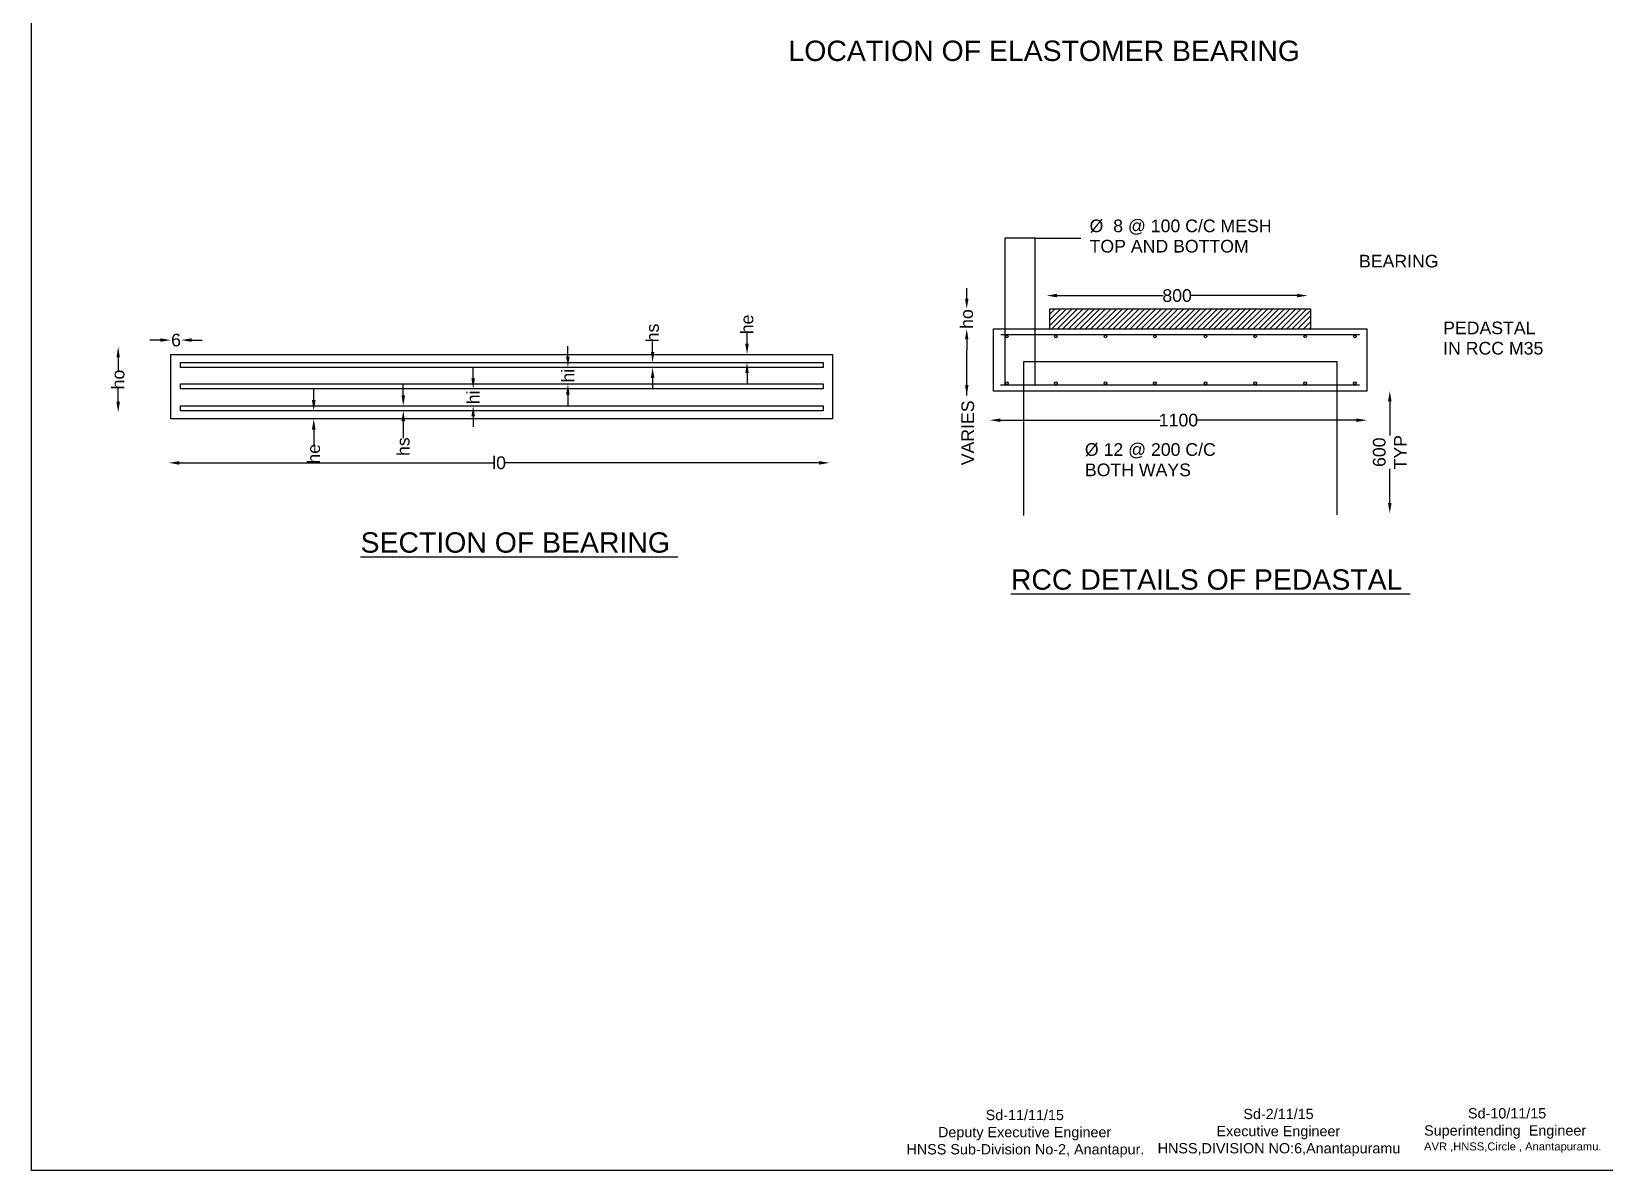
# Model space of a CAD drawing. Header units: millimetres. Extents: x 5124 to 3979742, y 2311 to 12006648.
# Drawn here: x 3945528 to 3960446, y 11984959 to 11995761 of the extents above; entities that cross this region are included whole.
import ezdxf

# ---------------------------------------------------------------- set-up
doc = ezdxf.new("R2010")
doc.units = ezdxf.units.MM
doc.header["$MEASUREMENT"] = 0
doc.layers.add('DRAWING', color=7, linetype='Continuous')
doc.layers.add('TEXT', color=7, linetype='Continuous')
doc.styles.get("Standard").update_dxf_attribs({"font": 'arial.ttf', "height": 120})
doc.dimstyles.get("Standard").update_dxf_attribs({"dimtxt": 120, "dimasz": 100, "dimexe": 0.18, "dimexo": 0.0625, "dimgap": 0.09, "dimtad": 0, "dimdec": 0, "dimzin": 0, "dimdsep": 46, "dimtxsty": 'Standard', "dimcen": 0.09, "dimse1": 1, "dimse2": 1, "dimadec": 0, "dimazin": 0, "dimtfac": 1, "dimtdec": 0, "dimtofl": 0, "dimtmove": 0, "dimatfit": 3, "dimfxl": 0, "dimtolj": 1, "dimtzin": 0, "dimarcsym": 0})

# ---------------------------------------------------------------- blocks, each defined once
blk = doc.blocks.new('*D65')
at = {"layer": 'Defpoints', "color": 0, "transparency": 16777216}
for p in [(3948205, 11992165), (3948205, 11992165), (3948205, 11992086)]:
    blk.add_point(p, dxfattribs=at)
at = {"layer": 'TEXT', "color": 0, "lineweight": -2, "transparency": 16777216}
for p, q in [((3948205, 11992265), (3948205, 11992365)), ((3948205, 11991986), (3948205, 11991840))]:
    blk.add_line(p, q, dxfattribs=at)
at = {"layer": 'TEXT', "color": 0, "transparency": 16777216}
for points in [[(3948188, 11992265), (3948222, 11992265), (3948205, 11992165)], [(3948188, 11991986), (3948222, 11991986), (3948205, 11992086)]]:
    blk.add_solid(points, dxfattribs=at)
at = {"layer": 'TEXT', "color": 0, "transparency": 16777216, "insert": (3948205, 11991756), "char_height": 120, "attachment_point": 5, "rotation": 90}
blk.add_mtext('\\A1;he ', dxfattribs=at)
blk = doc.blocks.new('*D66')
at = {"layer": 'Defpoints', "color": 0, "transparency": 16777216}
for p in [(3949054, 11992211), (3949054, 11992211), (3949054, 11992165)]:
    blk.add_point(p, dxfattribs=at)
at = {"layer": 'TEXT', "color": 0, "lineweight": -2, "transparency": 16777216}
for p, q in [((3949054, 11992311), (3949054, 11992411)), ((3949054, 11992065), (3949054, 11991904))]:
    blk.add_line(p, q, dxfattribs=at)
at = {"layer": 'TEXT', "color": 0, "transparency": 16777216}
for points in [[(3949037, 11992311), (3949071, 11992311), (3949054, 11992211)], [(3949037, 11992065), (3949071, 11992065), (3949054, 11992165)]]:
    blk.add_solid(points, dxfattribs=at)
at = {"layer": 'TEXT', "color": 0, "transparency": 16777216, "insert": (3949054, 11991824), "char_height": 120, "attachment_point": 5, "rotation": 90}
blk.add_mtext('\\A1;hs', dxfattribs=at)
blk = doc.blocks.new('*D67')
at = {"layer": 'Defpoints', "color": 0, "transparency": 16777216}
for p in [(3949717, 11992372), (3949717, 11992372), (3949717, 11992211)]:
    blk.add_point(p, dxfattribs=at)
at = {"layer": 'TEXT', "color": 0, "lineweight": -2, "transparency": 16777216}
for p, q in [((3949717, 11992472), (3949717, 11992572)), ((3949717, 11992111), (3949717, 11992011))]:
    blk.add_line(p, q, dxfattribs=at)
at = {"layer": 'TEXT', "color": 0, "transparency": 16777216}
for points in [[(3949700, 11992472), (3949734, 11992472), (3949717, 11992372)], [(3949700, 11992111), (3949734, 11992111), (3949717, 11992211)]]:
    blk.add_solid(points, dxfattribs=at)
at = {"layer": 'TEXT', "color": 0, "transparency": 16777216, "insert": (3949717, 11992291), "char_height": 120, "attachment_point": 5, "rotation": 90}
blk.add_mtext('\\A1;hi', dxfattribs=at)
blk = doc.blocks.new('*D68')
at = {"layer": 'Defpoints', "color": 0, "transparency": 16777216}
for p in [(3950615, 11992576), (3950615, 11992576), (3950615, 11992418)]:
    blk.add_point(p, dxfattribs=at)
at = {"layer": 'TEXT', "color": 0, "lineweight": -2, "transparency": 16777216}
for p, q in [((3950615, 11992676), (3950615, 11992776)), ((3950615, 11992318), (3950615, 11992218))]:
    blk.add_line(p, q, dxfattribs=at)
at = {"layer": 'TEXT', "color": 0, "transparency": 16777216}
for points in [[(3950598, 11992676), (3950631, 11992676), (3950615, 11992576)], [(3950598, 11992318), (3950631, 11992318), (3950615, 11992418)]]:
    blk.add_solid(points, dxfattribs=at)
at = {"layer": 'TEXT', "color": 0, "transparency": 16777216, "insert": (3950615, 11992497), "char_height": 120, "attachment_point": 5, "rotation": 90}
blk.add_mtext('\\A1;hi ', dxfattribs=at)
blk = doc.blocks.new('*D69')
at = {"layer": 'Defpoints', "color": 0, "transparency": 16777216}
for p in [(3951418, 11992622), (3951418, 11992622), (3951418, 11992576)]:
    blk.add_point(p, dxfattribs=at)
at = {"layer": 'TEXT', "color": 0, "lineweight": -2, "transparency": 16777216}
for p, q in [((3951418, 11992722), (3951418, 11992822)), ((3951418, 11992476), (3951418, 11992376))]:
    blk.add_line(p, q, dxfattribs=at)
at = {"layer": 'TEXT', "color": 0, "transparency": 16777216}
for points in [[(3951402, 11992722), (3951435, 11992722), (3951418, 11992622)], [(3951402, 11992476), (3951435, 11992476), (3951418, 11992576)]]:
    blk.add_solid(points, dxfattribs=at)
at = {"layer": 'TEXT', "color": 0, "transparency": 16777216, "insert": (3951418, 11992902), "char_height": 120, "attachment_point": 5, "rotation": 90}
blk.add_mtext('\\A1;hs ', dxfattribs=at)
blk = doc.blocks.new('*D70')
at = {"layer": 'Defpoints', "color": 0, "transparency": 16777216}
for p in [(3952314, 11992699), (3952314, 11992699), (3952314, 11992622)]:
    blk.add_point(p, dxfattribs=at)
at = {"layer": 'TEXT', "color": 0, "lineweight": -2, "transparency": 16777216}
for p, q in [((3952314, 11992799), (3952314, 11992899)), ((3952314, 11992522), (3952314, 11992422))]:
    blk.add_line(p, q, dxfattribs=at)
at = {"layer": 'TEXT', "color": 0, "transparency": 16777216}
for points in [[(3952297, 11992799), (3952330, 11992799), (3952314, 11992699)], [(3952297, 11992522), (3952330, 11992522), (3952314, 11992622)]]:
    blk.add_solid(points, dxfattribs=at)
at = {"layer": 'TEXT', "color": 0, "transparency": 16777216, "insert": (3952314, 11992983), "char_height": 120, "attachment_point": 5, "rotation": 90}
blk.add_mtext('\\A1;he', dxfattribs=at)
blk = doc.blocks.new('*D71')
at = {"layer": 'Defpoints', "color": 0, "transparency": 16777216}
for p in [(3946334, 11992770), (3946350, 11992770), (3946334, 11992149)]:
    blk.add_point(p, dxfattribs=at)
at = {"layer": 'TEXT', "color": 0, "lineweight": -2, "transparency": 16777216}
for p, q in [((3946350, 11992670), (3946350, 11992544)), ((3946350, 11992249), (3946350, 11992375))]:
    blk.add_line(p, q, dxfattribs=at)
at = {"layer": 'TEXT', "color": 0, "transparency": 16777216}
for points in [[(3946334, 11992670), (3946367, 11992670), (3946350, 11992770)], [(3946334, 11992249), (3946367, 11992249), (3946350, 11992149)]]:
    blk.add_solid(points, dxfattribs=at)
at = {"layer": 'TEXT', "color": 0, "transparency": 16777216, "insert": (3946350, 11992460), "char_height": 120, "attachment_point": 5, "rotation": 90}
blk.add_mtext('\\A1;ho', dxfattribs=at)
blk = doc.blocks.new('*D72')
at = {"layer": 'Defpoints', "color": 0, "transparency": 16777216}
for p in [(3946948, 11992834), (3946850, 11992699), (3946948, 11992699)]:
    blk.add_point(p, dxfattribs=at)
at = {"layer": 'TEXT', "color": 0, "lineweight": -2, "transparency": 16777216}
for p, q in [((3946750, 11992834), (3946650, 11992834)), ((3947048, 11992834), (3947148, 11992834))]:
    blk.add_line(p, q, dxfattribs=at)
at = {"layer": 'TEXT', "color": 0, "transparency": 16777216}
for points in [[(3946750, 11992851), (3946750, 11992818), (3946850, 11992834)], [(3947048, 11992851), (3947048, 11992818), (3946948, 11992834)]]:
    blk.add_solid(points, dxfattribs=at)
at = {"layer": 'TEXT', "color": 0, "transparency": 16777216, "insert": (3946899, 11992834), "char_height": 120, "attachment_point": 5}
blk.add_mtext('\\A1;6', dxfattribs=at)
blk = doc.blocks.new('*D73')
at = {"layer": 'Defpoints', "color": 0, "transparency": 16777216}
for p in [(3946831, 11991620), (3953095, 11991670), (3953095, 11991620)]:
    blk.add_point(p, dxfattribs=at)
at = {"layer": 'TEXT', "color": 0, "lineweight": -2, "transparency": 16777216}
for p, q in [((3946931, 11991670), (3949907, 11991670)), ((3952995, 11991670), (3950019, 11991670))]:
    blk.add_line(p, q, dxfattribs=at)
at = {"layer": 'TEXT', "color": 0, "transparency": 16777216}
for points in [[(3946931, 11991687), (3946931, 11991653), (3946831, 11991670)], [(3952995, 11991687), (3952995, 11991653), (3953095, 11991670)]]:
    blk.add_solid(points, dxfattribs=at)
at = {"layer": 'TEXT', "color": 0, "transparency": 16777216, "insert": (3949963, 11991670), "char_height": 120, "attachment_point": 5}
blk.add_mtext('\\A1;l0', dxfattribs=at)
blk = doc.blocks.new('*D74')
at = {"layer": 'Defpoints', "color": 0, "transparency": 16777216}
for p in [(3954397, 11993128), (3955181, 11993128), (3955181, 11992940)]:
    blk.add_point(p, dxfattribs=at)
at = {"layer": 'TEXT', "color": 0, "lineweight": -2, "transparency": 16777216}
for p, q in [((3954397, 11993228), (3954397, 11993328)), ((3954397, 11992840), (3954397, 11992740))]:
    blk.add_line(p, q, dxfattribs=at)
at = {"layer": 'TEXT', "color": 0, "transparency": 16777216}
for points in [[(3954381, 11993228), (3954414, 11993228), (3954397, 11993128)], [(3954381, 11992840), (3954414, 11992840), (3954397, 11992940)]]:
    blk.add_solid(points, dxfattribs=at)
at = {"layer": 'TEXT', "color": 0, "transparency": 16777216, "insert": (3954397, 11993034), "char_height": 120, "attachment_point": 5, "rotation": 90}
blk.add_mtext('\\A1;ho', dxfattribs=at)
blk = doc.blocks.new('*D75')
at = {"layer": 'Defpoints', "color": 0, "transparency": 16777216}
for p in [(3955154, 11993252), (3957630, 11993256), (3957630, 11993252)]:
    blk.add_point(p, dxfattribs=at)
at = {"layer": 'TEXT', "color": 0, "lineweight": -2, "transparency": 16777216}
for p, q in [((3955254, 11993256), (3956259, 11993256)), ((3957530, 11993256), (3956524, 11993256))]:
    blk.add_line(p, q, dxfattribs=at)
at = {"layer": 'TEXT', "color": 0, "transparency": 16777216}
for points in [[(3955254, 11993273), (3955254, 11993240), (3955154, 11993256)], [(3957530, 11993273), (3957530, 11993240), (3957630, 11993256)]]:
    blk.add_solid(points, dxfattribs=at)
at = {"layer": 'TEXT', "color": 0, "transparency": 16777216, "insert": (3956392, 11993256), "char_height": 120, "attachment_point": 5}
blk.add_mtext('\\A1;800', dxfattribs=at)
blk = doc.blocks.new('*D76')
at = {"layer": 'Defpoints', "color": 0, "transparency": 16777216}
for p in [(3954616, 11992071), (3958193, 11992075), (3958193, 11992071)]:
    blk.add_point(p, dxfattribs=at)
at = {"layer": 'TEXT', "color": 0, "lineweight": -2, "transparency": 16777216}
for p, q in [((3954716, 11992075), (3956231, 11992075)), ((3958093, 11992075), (3956578, 11992075))]:
    blk.add_line(p, q, dxfattribs=at)
at = {"layer": 'TEXT', "color": 0, "transparency": 16777216}
for points in [[(3954716, 11992091), (3954716, 11992058), (3954616, 11992075)], [(3958093, 11992091), (3958093, 11992058), (3958193, 11992075)]]:
    blk.add_solid(points, dxfattribs=at)
at = {"layer": 'TEXT', "color": 0, "transparency": 16777216, "insert": (3956405, 11992075), "char_height": 120, "attachment_point": 5}
blk.add_mtext('\\A1;1100', dxfattribs=at)
blk = doc.blocks.new('*D77')
at = {"layer": 'Defpoints', "color": 0, "transparency": 16777216}
for p in [(3958201, 11992352), (3958201, 11991191), (3958409, 11991191)]:
    blk.add_point(p, dxfattribs=at)
at = {"layer": 'TEXT', "color": 0, "lineweight": -2, "transparency": 16777216}
for p, q in [((3958409, 11992252), (3958409, 11991929)), ((3958409, 11991291), (3958409, 11991614))]:
    blk.add_line(p, q, dxfattribs=at)
at = {"layer": 'TEXT', "color": 0, "transparency": 16777216}
for points in [[(3958392, 11992252), (3958426, 11992252), (3958409, 11992352)], [(3958392, 11991291), (3958426, 11991291), (3958409, 11991191)]]:
    blk.add_solid(points, dxfattribs=at)
at = {"layer": 'TEXT', "color": 0, "transparency": 16777216, "insert": (3958409, 11991771), "char_height": 120, "attachment_point": 5, "rotation": 90}
blk.add_mtext('\\A1;600 \\PTYP', dxfattribs=at)

msp = doc.modelspace()

# ---------------------------------------------------------------- hatches: boundary and pattern name
at = {"layer": 'DRAWING'}
h = msp.add_hatch(dxfattribs=at)
h.set_pattern_fill('ANSI31', color=256, scale=300, style=0)
h.paths.add_polyline_path([(3955181.4, 11992939.7), (3957661.3, 11992939.7), (3957661.3, 11993128.2), (3955181.4, 11993128.2)])

# ---------------------------------------------------------------- linework, layer by layer
for points in [[(3955045.6, 11993800.1), (3954759.3, 11993800.1), (3954759.3, 11992405.9)], [(3955045.6, 11992405.9), (3955045.6, 11993800.1), (3955480, 11993800.1)], [(3954721.5, 11992888.7), (3958121.3, 11992888.7)], [(3954938.5, 11991172), (3954938.5, 11992630), (3957908, 11992630), (3957908, 11991177.1)], [(3958120.3, 11992405.9), (3954716.1, 11992405.9)]]:
    msp.add_lwpolyline(points, dxfattribs=at)
for points in [[(3955181.4, 11992939.7), (3957661.3, 11992939.7), (3957661.3, 11993128.2), (3955181.4, 11993128.2)], [(3954650.9, 11992939.7), (3958191.7, 11992939.7), (3958191.7, 11992349.3), (3954650.9, 11992349.3)], [(3946850.3, 11992699.1), (3953123.9, 11992699.1), (3953123.9, 11992086.3), (3946850.3, 11992086.3)], [(3946942.1, 11992622.3), (3953035, 11992622.3), (3953035, 11992575.9), (3946942.1, 11992575.9)], [(3946942.1, 11992418.1), (3953035, 11992418.1), (3953035, 11992371.6), (3946942.1, 11992371.6)], [(3946942.1, 11992211), (3953035, 11992211), (3953035, 11992164.6), (3946942.1, 11992164.6)]]:
    msp.add_lwpolyline(points, close=True, dxfattribs=at)
for centre in [(3954777.5, 11992869.8), (3955242.5, 11992869.8), (3955712.3, 11992869.8), (3956181.3, 11992869.8), (3956661.4, 11992869.8), (3957132.2, 11992869.8), (3957607.5, 11992869.8), (3958076.7, 11992869.8), (3954777.5, 11992426.4), (3955242.5, 11992426.4), (3955712.3, 11992426.4), (3956181.3, 11992426.4), (3956661.4, 11992426.4), (3957132.2, 11992426.4), (3957607.5, 11992426.4), (3958076.7, 11992426.4)]:
    msp.add_circle(centre, 12.9, dxfattribs=at)
at = {"layer": 'TEXT'}
msp.add_lwpolyline([(3945528, 12006647.8), (3979613.4, 12006647.8), (3979613.4, 11984959.2), (3945528, 11984959.2)], close=True, dxfattribs=at)

# ---------------------------------------------------------------- texts
for s, height, p in [('LOCATION OF ELASTOMER BEARING ', 192.867, (3952706.8, 11995481.2)), ('Ø  8 @ 100 C/C MESH ', 120, (3955562.5, 11993857.7)), ('TOP AND BOTTOM ', 120, (3955562.5, 11993664.9)), ('BEARING ', 120, (3958117.3, 11993523)), ('PEDASTAL ', 120, (3958915.1, 11992890)), ('IN RCC M35', 120, (3958915.1, 11992697.2)), ('Ø 12 @ 200 C/C ', 120, (3955517.7, 11991736.5)), ('BOTH WAYS ', 120, (3955517.7, 11991543.7)), ('%%USECTION OF BEARING ', 192.867, (3948649.3, 11990818.5)), ('%%URCC DETAILS OF PEDASTAL ', 192.867, (3954816.2, 11990467.1))]:
    msp.add_text(s, height=height, dxfattribs=at).set_placement(p)
msp.add_text('VARIES', height=120, rotation=90, dxfattribs=at).set_placement((3954466.6, 11991647.7))
at = {"layer": 'TEXT', "char_height": 97.5, "attachment_point": 1}
for s, insert, width in [('\\pi770.64;Sd-11/11/15 \\P\\pi318.76;Deputy Executive Engineer              \\P\\pi19.309;HNSS Sub-Division No-2, Anantapur.', (3953806.2, 11985534.7), 2271.873), ('\\pi823.23;Sd-2/11/15  \\P\\pi568.31;Executive Engineer  \\P\\pi10.342;HNSS,DIVISION NO:6,Anantapuramu', (3956197.4, 11985544.5), 2301.293), ('           Sd-10/11/15\\PSuperintending  Engineer  {\\H0.77706x;AVR ,HNSS,Circle , Anantapuramu.}', (3958734.3, 11985550.8), 1682.513)]:
    msp.add_mtext(s, dxfattribs=dict(at, insert=insert, width=width))

# ---------------------------------------------------------------- dimensions: what is measured, and where the dimension line sits
at = {"layer": 'TEXT'}
for base, p1, p2, text, picture, middle in [((3954397.3, 11993128.2), (3955181.4, 11992939.7), (3955181.4, 11993128.2), 'ho', '*D74', (3954397.3, 11993034)), ((3951418.4, 11992622.3), (3951418.4, 11992575.9), (3951418.4, 11992622.3), 'hs ', '*D69', (3951418.4, 11992902.2)), ((3952313.6, 11992699.1), (3952313.6, 11992622.3), (3952313.6, 11992699.1), 'he', '*D70', (3952313.6, 11992983.4)), ((3946350.4, 11992770.1), (3946334.3, 11992149.5), (3946334.3, 11992770.1), 'ho', '*D71', (3946350.4, 11992459.8)), ((3950614.7, 11992575.9), (3950614.7, 11992418.1), (3950614.7, 11992575.9), 'hi ', '*D68', (3950614.7, 11992497)), ((3949716.9, 11992371.6), (3949716.9, 11992211), (3949716.9, 11992371.6), 'hi', '*D67', (3949716.9, 11992291.3)), ((3958409, 11991190.7), (3958200.8, 11992352.2), (3958200.8, 11991190.7), '600 \\PTYP', '*D77', (3958409, 11991771.4))]:
    dim = msp.add_linear_dim(base=base, p1=p1, p2=p2, angle=90, text=text, dimstyle='Standard', dxfattribs=at)
    dim.commit()
    dim.dimension.update_dxf_attribs({"geometry": picture, "text_midpoint": middle})
for base, p1, p2, text, picture, middle in [((3957629.9, 11993256.4), (3955154, 11993252.4), (3957629.9, 11993252.4), '800', '*D75', (3956392, 11993256.4)), ((3946947.6, 11992834.2), (3946850.3, 11992699.1), (3946947.6, 11992699.1), '6', '*D72', (3946899, 11992834.2)), ((3958193.5, 11992074.5), (3954615.5, 11992070.5), (3958193.5, 11992070.5), '1100', '*D76', (3956404.5, 11992074.5)), ((3953094.6, 11991669.9), (3946831, 11991620.3), (3953094.6, 11991620.3), 'l0', '*D73', (3949962.8, 11991669.9))]:
    dim = msp.add_linear_dim(base=base, p1=p1, p2=p2, text=text, dimstyle='Standard', dxfattribs=at)
    dim.commit()
    dim.dimension.update_dxf_attribs({"geometry": picture, "text_midpoint": middle})
for base, p1, p2, text, picture, middle in [((3948205, 11992164.6), (3948205, 11992086.3), (3948205, 11992164.6), 'he ', '*D65', (3948205, 11991755.6)), ((3949053.9, 11992211), (3949053.9, 11992164.6), (3949053.9, 11992211), 'hs', '*D66', (3949053.9, 11991824.1))]:
    dim = msp.add_linear_dim(base=base, p1=p1, p2=p2, angle=90, text=text, dimstyle='Standard', dxfattribs=at)
    dim.commit()
    dim.dimension.update_dxf_attribs({"geometry": picture, "text_midpoint": middle, "dimtype": 160})

# ---------------------------------------------------------------- leaders
msp.add_leader([(3954397.3, 11992307.5), (3954397.3, 11992739.7)], dimstyle='Standard', override={"dimgap": 0.09, "dimtad": 0}, dxfattribs=at)

doc.saveas('drawing.dxf')
